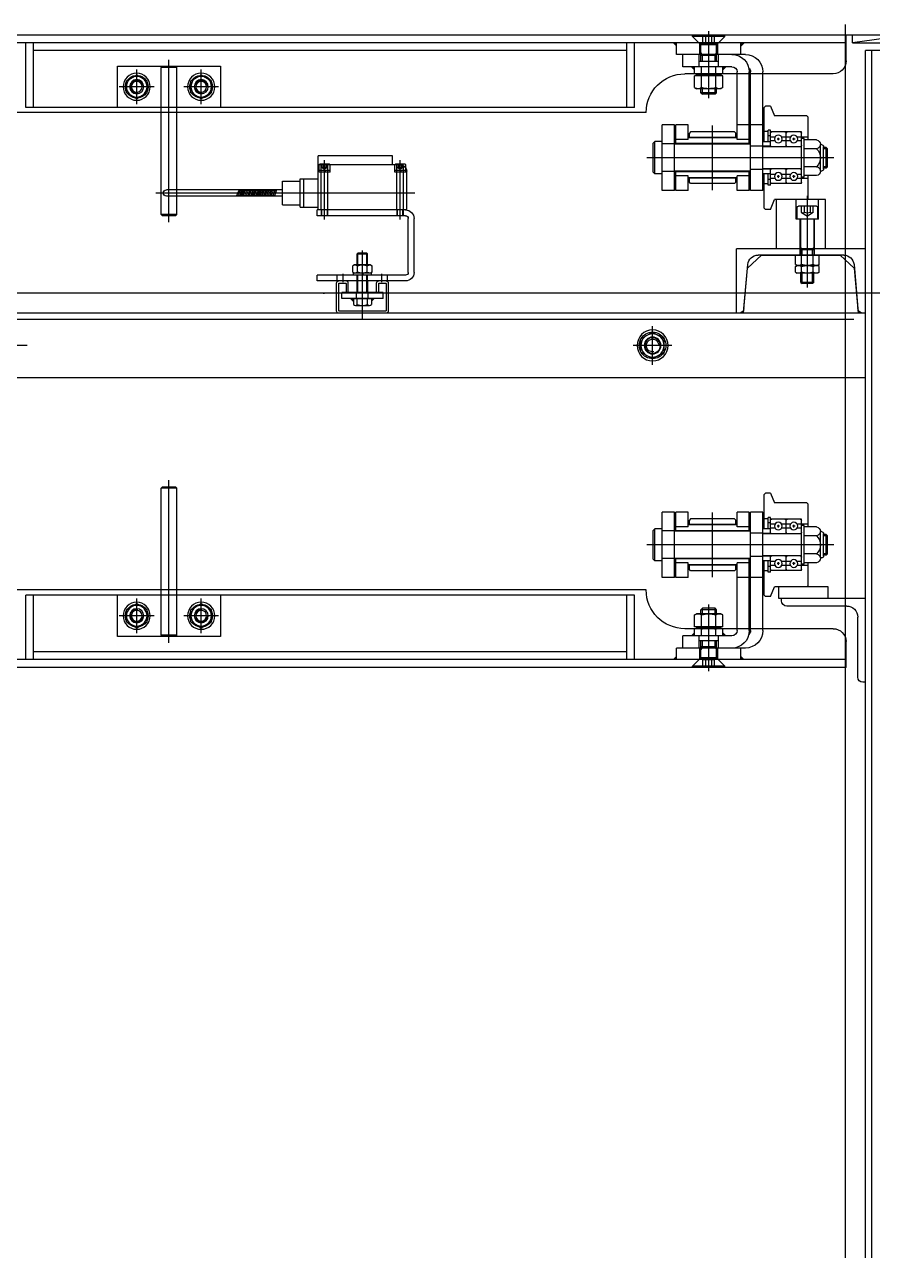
# Model space of a CAD drawing. Header units: millimetres. Extents: x 5349504 to 6791112, y -2212455 to -2153443.
# Drawn here: x 6314937 to 6315594, y -2198866 to -2197915 of the extents above; entities that cross this region are included whole.
import ezdxf

# ---------------------------------------------------------------- set-up
doc = ezdxf.new("R2010")
doc.units = ezdxf.units.MM
doc.header["$LTSCALE"] = 400
doc.linetypes.add('CEN', pattern=[62, 60, -1, 0, -1])
doc.layers.get('0').update_dxf_attribs({"lineweight": 9})
doc.layers.get('DEFPOINTS').update_dxf_attribs({"color": 140})
for name, color, linetype in [('CEN', 1, 'CEN'), ('EQUIP', 8, 'Continuous'), ('GRND', 8, 'Continuous')]:
    doc.layers.add(name, color=color, linetype=linetype)

# ---------------------------------------------------------------- blocks, each defined once
blk = doc.blocks.new('M8-R')
at = {"linetype": 'Continuous'}
for p, q in [((-5.5, 5.48), (-5.5, -5.48)), ((0, 6.93), (-4.81, 6.93)), ((-4.81, 4), (0, 4)), ((0, 6.93), (0, -6.93)), ((-4.81, -4), (0, -4)), ((0, -6.93), (-4.81, -6.93))]:
    blk.add_line(p, q, dxfattribs=at)
for centre, radius, start, end in [((-3.6, 5.46), 1.9, 129.76737, 230.23263), ((6.5, 0), 12, 160.52878, 199.47122), ((-3.6, -5.46), 1.9, 129.76737, 230.23263)]:
    blk.add_arc(centre, radius, start, end, dxfattribs=at)
blk = doc.blocks.new('BL-EQ-SECT_1_20230313')
at = {"layer": 'DEFPOINTS'}
blk.add_line((276.25, 3252.6), (107776.25, 3252.6), dxfattribs=at)
at = {"layer": 'EQUIP'}
for p, q in [((54246.96, 3260.84), (54246.96, 1058.55)), ((54203.25, 3252.6), (54241.25, 3252.6)), ((54241.25, 3246.6), (54241.25, 3252.6)), ((54246.25, 3252.6), (55871.25, 3252.6)), ((54246.25, 3232.6), (54246.25, 3252.6)), ((54340.25, 3251.6), (54340.25, 3252.6)), ((54340.25, 3251.6), (54346.75, 3245.1)), ((54340.25, 3251.6), (54365.25, 3251.6)), ((54340.75, 3251.8), (54364.75, 3251.8)), ((54340.75, 3251.1), (54340.75, 3251.8)), ((54348.13, 3246.8), (54348.13, 3251.8)), ((54350.44, 3246.8), (54350.44, 3251.8)), ((54352.75, 3203.8), (54352.75, 3255.6)), ((54355.06, 3246.8), (54355.06, 3251.8)), ((54357.37, 3246.8), (54357.37, 3251.8)), ((54358.75, 3245.1), (54365.25, 3251.6)), ((54364.75, 3251.1), (54364.75, 3251.8)), ((54365.25, 3251.6), (54365.25, 3252.6)), ((54187.75, 3240.6), (54231.25, 3240.6)), ((54226.25, 1291.6), (54226.25, 3240.6)), ((54231.25, 1166.6), (54231.25, 3240.6)), ((54246.25, 3246.6), (55876.25, 3246.6)), ((54327.75, 3237.6), (54327.75, 3246.6)), ((54345.75, 3237.6), (54345.75, 3246.1)), ((54345.75, 3246.1), (54359.75, 3246.1)), ((54346.75, 3245.1), (54358.75, 3245.1)), ((54346.75, 3232.1), (54346.75, 3245.1)), ((54358.75, 3232.1), (54358.75, 3245.1)), ((54359.75, 3237.6), (54359.75, 3246.1)), ((54377.75, 3237.6), (54377.75, 3246.6)), ((54410.25, 3196.6), (54410.25, 3246.6)), ((54416.25, 3196.6), (54416.25, 3246.6)), ((54416.25, 3240.6), (54876.25, 3240.6)), ((54876.25, 3196.6), (54876.25, 3246.6)), ((54882.25, 3196.6), (54882.25, 3246.6)), ((54324.25, 3237.6), (54377.75, 3237.6)), ((54345.25, 3228.1), (54345.25, 3237.6)), ((54345.25, 3232.1), (54360.25, 3232.1)), ((54347.83, 3236.8), (54346.75, 3239.1)), ((54346.75, 3236.8), (54358.75, 3236.8)), ((54347.83, 3232.1), (54347.83, 3236.8)), ((54357.68, 3236.8), (54358.75, 3239.1)), ((54357.68, 3232.1), (54357.68, 3236.8)), ((54360.25, 3228.1), (54360.25, 3237.6)), ((54372.75, 3228.1), (54372.75, 3237.6)), ((54771.25, 3107.6), (54771.25, 3233.6)), ((54256.25, 3222.6), (54371.25, 3222.6)), ((54310.75, 3132.2), (54310.75, 3224.1)), ((54320.25, 3132.2), (54320.25, 3224.1)), ((54321.25, 3168.1), (54321.25, 3224.1)), ((54330.75, 3171.6), (54330.75, 3224.1)), ((54334.75, 3228.1), (54372.75, 3228.1)), ((54341.78, 3222.94), (54341.78, 3228.1)), ((54341.78, 3222.94), (54342.39, 3222.6)), ((54341.78, 3221.1), (54363.73, 3221.1)), ((54341.78, 3211.95), (54341.78, 3221.1)), ((54342.39, 3222.6), (54343.25, 3222.1)), ((54343.25, 3222.1), (54362.25, 3222.1)), ((54347.27, 3222.94), (54347.27, 3228.1)), ((54347.27, 3211.95), (54347.27, 3221.1)), ((54358.24, 3222.94), (54358.24, 3228.1)), ((54358.24, 3211.95), (54358.24, 3221.1)), ((54362.25, 3222.1), (54363.72, 3222.94)), ((54363.72, 3222.94), (54363.72, 3228.1)), ((54363.73, 3211.95), (54363.73, 3221.1)), ((54746.25, 3221.83), (54738.25, 3217.21)), ((54746.25, 3199.1), (54746.25, 3226.1)), ((54754.25, 3217.21), (54746.25, 3221.83)), ((54766.25, 3228.6), (54765.25, 3227.6)), ((54765.25, 3113.6), (54765.25, 3227.6)), ((54765.25, 3227.6), (54777.25, 3227.6)), ((54776.25, 3228.6), (54777.25, 3227.6)), ((54777.25, 3113.6), (54777.25, 3227.6)), ((54796.25, 3221.83), (54788.25, 3217.21)), ((54796.25, 3199.1), (54796.25, 3226.1)), ((54804.25, 3217.21), (54796.25, 3221.83)), ((54341.78, 3211.95), (54343.25, 3211.1)), ((54363.73, 3211.95), (54362.25, 3211.1)), ((54732.75, 3212.6), (54759.75, 3212.6)), ((54738.25, 3207.98), (54738.25, 3217.21)), ((54754.25, 3207.98), (54754.25, 3217.21)), ((54754.25, 3212.97), (54755.05, 3212.97)), ((54754.25, 3212.22), (54755.05, 3212.22)), ((54782.75, 3212.6), (54809.75, 3212.6)), ((54788.25, 3207.98), (54788.25, 3217.21)), ((54804.25, 3207.98), (54804.25, 3217.21)), ((54804.25, 3212.97), (54805.05, 3212.97)), ((54804.25, 3212.22), (54805.05, 3212.22)), ((54343.25, 3211.1), (54362.25, 3211.1)), ((54346.75, 3207.87), (54346.75, 3211.1)), ((54346.75, 3207.87), (54347.83, 3206.8)), ((54346.75, 3207.87), (54358.75, 3207.87)), ((54347.83, 3206.8), (54347.83, 3211.1)), ((54347.83, 3206.8), (54357.68, 3206.8)), ((54357.68, 3206.8), (54357.68, 3211.1)), ((54358.75, 3207.87), (54357.68, 3206.8)), ((54358.75, 3207.87), (54358.75, 3211.1)), ((54738.25, 3207.98), (54746.25, 3203.36)), ((54746.25, 3203.36), (54754.25, 3207.98)), ((54788.25, 3207.98), (54796.25, 3203.36)), ((54796.25, 3203.36), (54804.25, 3207.98)), ((54304.76, 3197.6), (54301.66, 3190.1)), ((54304.76, 3197.6), (54308.75, 3197.6)), ((54309.75, 3196.6), (54308.75, 3197.6)), ((54309.76, 3170), (54309.75, 3196.6)), ((54401.25, 3192.6), (54891.25, 3192.6)), ((54410.25, 3196.6), (54882.25, 3196.6)), ((54276.65, 3190.1), (54275.65, 3189.1)), ((54275.65, 3171.44), (54275.65, 3189.1)), ((54276.65, 3190.1), (54301.66, 3190.1)), ((54275.75, 3173.6), (54284.16, 3173.6)), ((54280.75, 3137.6), (54280.75, 3177.6)), ((54280.75, 3177.6), (54304.75, 3177.6)), ((54289.35, 3173.6), (54296.16, 3173.6)), ((54292.75, 3167.1), (54292.75, 3176.6)), ((54301.35, 3173.6), (54304.75, 3173.6)), ((54304.75, 3178.85), (54306.7, 3178.85)), ((54304.75, 3166.1), (54304.75, 3178.85)), ((54304.75, 3174.52), (54306.7, 3174.52)), ((54306.7, 3170), (54306.7, 3178.85)), ((54306.7, 3177.85), (54309.76, 3177.85)), ((54310.75, 3183), (54320.25, 3183)), ((54321.25, 3183), (54330.75, 3183)), ((54332.75, 3177.64), (54331.75, 3176.64)), ((54331.75, 3173.06), (54331.75, 3176.65)), ((54332.75, 3177.65), (54366.75, 3177.65)), ((54349.75, 3132.55), (54349.75, 3182.65)), ((54366.75, 3177.64), (54367.75, 3176.64)), ((54367.75, 3173.06), (54367.75, 3176.65)), ((54368.75, 3183), (54378.25, 3183)), ((54368.75, 3171.6), (54368.75, 3183)), ((54378.25, 3168.1), (54378.25, 3183)), ((54379.25, 3132.2), (54379.25, 3183)), ((54379.25, 3183), (54388.75, 3183)), ((54388.75, 3132.2), (54388.75, 3183)), ((54261.75, 3165.6), (54260.75, 3164.6)), ((54260.75, 3164.6), (54263.75, 3164.6)), ((54260.75, 3150.6), (54260.75, 3164.6)), ((54261.75, 3165.6), (54263.75, 3165.6)), ((54261.75, 3149.6), (54261.75, 3165.6)), ((54263.75, 3148.8), (54263.75, 3166.29)), ((54265.25, 3167.79), (54266.15, 3167.79)), ((54266.15, 3147.3), (54266.15, 3167.79)), ((54269.15, 3171.45), (54278.75, 3171.45)), ((54269.15, 3164.6), (54278.75, 3164.6)), ((54278.75, 3142.6), (54278.75, 3172.6)), ((54278.75, 3172.6), (54280.75, 3172.6)), ((54280.75, 3170.6), (54284.16, 3170.6)), ((54280.75, 3166.1), (54310.75, 3166.1)), ((54285.75, 3172.1), (54287.75, 3172.1)), ((54286.75, 3171.1), (54286.75, 3173.1)), ((54289.35, 3170.6), (54296.16, 3170.6)), ((54297.75, 3172.1), (54299.75, 3172.1)), ((54298.75, 3171.1), (54298.75, 3173.1)), ((54301.35, 3170.6), (54304.75, 3170.6)), ((54304.75, 3170), (54310.75, 3170)), ((54304.75, 3166.45), (54310.75, 3166.45)), ((54310.75, 3166.6), (54320.25, 3166.6)), ((54320.25, 3168.1), (54379.25, 3168.1)), ((54321.25, 3171.6), (54330.75, 3171.6)), ((54321.25, 3168.5), (54378.25, 3168.5)), ((54330.75, 3173.06), (54368.75, 3173.06)), ((54331.75, 3173.39), (54367.75, 3173.39)), ((54368.75, 3171.6), (54378.25, 3171.6)), ((54379.25, 3168.32), (54388.75, 3168.32)), ((54388.75, 3170.1), (54394.43, 3170.1)), ((54394.43, 3170.1), (54395.75, 3168.77)), ((54394.43, 3145.1), (54394.43, 3170.1)), ((54395.75, 3146.43), (54395.75, 3168.77)), ((54255.75, 3157.6), (54400.75, 3157.6)), ((54591.9, 3109.6), (54591.9, 3155.6)), ((54598.01, 3159.1), (54655.6, 3159.1)), ((54598.01, 3152.1), (54598.01, 3159.1)), ((54650.6, 3109.6), (54650.6, 3155.6)), ((54655.6, 3117.1), (54655.6, 3159.1)), ((54260.75, 3150.6), (54263.75, 3150.6)), ((54260.75, 3150.6), (54261.75, 3149.6)), ((54261.75, 3149.6), (54263.75, 3149.6)), ((54265.25, 3147.3), (54266.15, 3147.3)), ((54269.15, 3150.6), (54278.75, 3150.6)), ((54280.75, 3149.1), (54310.75, 3149.1)), ((54292.75, 3138.6), (54292.75, 3148.1)), ((54304.75, 3136.35), (54304.75, 3149.1)), ((54304.75, 3148.75), (54310.75, 3148.75)), ((54304.75, 3145.2), (54310.75, 3145.2)), ((54306.7, 3136.35), (54306.7, 3145.2)), ((54309.75, 3118.6), (54309.75, 3145.2)), ((54310.75, 3148.6), (54320.25, 3148.6)), ((54320.25, 3147.1), (54379.25, 3147.1)), ((54321.25, 3132.2), (54321.25, 3147.1)), ((54321.25, 3146.7), (54378.25, 3146.7)), ((54378.25, 3132.2), (54378.25, 3147.1)), ((54379.25, 3146.87), (54388.75, 3146.87)), ((54388.75, 3145.1), (54394.43, 3145.1)), ((54395.75, 3146.43), (54394.42, 3145.1)), ((54586.9, 3117.1), (54586.9, 3147.1)), ((54587.65, 3146.3), (54587.65, 3152.1)), ((54587.65, 3147.6), (54596.15, 3147.6)), ((54587.65, 3146.3), (54596.15, 3146.3)), ((54588.15, 3152.6), (54595.65, 3152.6)), ((54589.3, 3117.1), (54589.3, 3151.37)), ((54589.59, 3150.1), (54589.59, 3152.6)), ((54589.59, 3150.1), (54591.9, 3148.76)), ((54590.75, 3150.1), (54590.75, 3152.6)), ((54591.64, 3146.3), (54591.17, 3147.6)), ((54592.16, 3146.3), (54591.69, 3147.6)), ((54591.9, 3152.1), (54655.6, 3152.1)), ((54594.21, 3150.1), (54591.9, 3148.76)), ((54593.06, 3150.1), (54593.06, 3152.6)), ((54594.21, 3150.1), (54594.21, 3152.6)), ((54594.5, 3117.1), (54594.5, 3152.1)), ((54596.15, 3146.3), (54596.15, 3152.1)), ((54646.35, 3146.3), (54646.35, 3152.1)), ((54646.35, 3147.6), (54654.85, 3147.6)), ((54646.35, 3146.3), (54654.85, 3146.3)), ((54646.85, 3152.6), (54654.35, 3152.6)), ((54648, 3117.1), (54648, 3152.1)), ((54648.29, 3150.1), (54648.29, 3152.6)), ((54648.29, 3150.1), (54650.6, 3148.76)), ((54649.45, 3150.1), (54649.45, 3152.6)), ((54650.34, 3146.3), (54649.87, 3147.6)), ((54650.86, 3146.3), (54650.39, 3147.6)), ((54652.91, 3150.1), (54650.6, 3148.76)), ((54651.76, 3150.1), (54651.76, 3152.6)), ((54652.91, 3150.1), (54652.91, 3152.6)), ((54653.2, 3117.1), (54653.2, 3152.1)), ((54654.85, 3146.3), (54654.85, 3152.1)), ((54269.15, 3143.75), (54278.75, 3143.75)), ((54275.65, 3126.1), (54275.65, 3143.75)), ((54275.75, 3141.6), (54284.16, 3141.6)), ((54278.75, 3142.6), (54280.75, 3142.6)), ((54280.75, 3144.6), (54284.16, 3144.6)), ((54280.75, 3137.6), (54304.75, 3137.6)), ((54285.75, 3143.1), (54287.75, 3143.1)), ((54286.75, 3142.1), (54286.75, 3144.1)), ((54289.35, 3144.6), (54296.16, 3144.6)), ((54289.35, 3141.6), (54296.16, 3141.6)), ((54297.75, 3143.1), (54299.75, 3143.1)), ((54298.75, 3142.1), (54298.75, 3144.1)), ((54301.35, 3144.6), (54304.75, 3144.6)), ((54301.35, 3141.6), (54304.75, 3141.6)), ((54304.75, 3140.67), (54306.7, 3140.67)), ((54304.75, 3136.35), (54306.7, 3136.35)), ((54306.7, 3137.35), (54309.76, 3137.35)), ((54321.25, 3143.6), (54330.75, 3143.6)), ((54330.75, 3132.2), (54330.75, 3143.6)), ((54330.75, 3142.13), (54368.75, 3142.13)), ((54331.75, 3138.55), (54331.75, 3142.13)), ((54331.75, 3141.81), (54367.75, 3141.81)), ((54331.76, 3138.55), (54332.76, 3137.55)), ((54332.75, 3137.55), (54366.75, 3137.55)), ((54366.76, 3137.55), (54367.75, 3138.54)), ((54367.75, 3138.55), (54367.75, 3142.13)), ((54368.75, 3143.6), (54378.25, 3143.6)), ((54368.75, 3132.2), (54368.75, 3143.6)), ((54669.54, 3141.15), (54655.6, 3141.15)), ((54666.69, 3119.24), (54666.69, 3141.15)), ((54669.54, 3119.24), (54669.54, 3141.15)), ((54683.3, 3139.36), (54669.54, 3139.36)), ((54683.3, 3121.03), (54683.3, 3139.36)), ((54276.65, 3125.1), (54275.65, 3126.1)), ((54276.25, 3057.1), (54276.25, 3128.1)), ((54310.75, 3132.2), (54320.25, 3132.2)), ((54321.25, 3132.2), (54330.75, 3132.2)), ((54368.75, 3132.2), (54378.25, 3132.2)), ((54379.25, 3132.2), (54388.75, 3132.2)), ((54580.71, 3130.2), (54781.49, 3130.2)), ((54683.3, 3132.6), (54773.2, 3132.6)), ((54683.3, 3127.8), (54773.2, 3127.8)), ((54688.12, 3131.82), (54689.5, 3128.16)), ((54689.19, 3132.23), (54690.72, 3128.16)), ((54690.41, 3132.23), (54691.94, 3128.16)), ((54691.63, 3132.23), (54693.15, 3128.16)), ((54692.84, 3132.23), (54694.37, 3128.16)), ((54694.06, 3132.23), (54695.44, 3128.57)), ((54694.21, 3131.82), (54695.59, 3128.16)), ((54695.28, 3132.23), (54696.81, 3128.16)), ((54696.5, 3132.23), (54698.03, 3128.16)), ((54697.71, 3132.23), (54699.09, 3128.57)), ((54697.87, 3131.82), (54699.24, 3128.16)), ((54698.93, 3132.23), (54700.31, 3128.57)), ((54699.08, 3131.82), (54700.46, 3128.16)), ((54700.15, 3132.23), (54701.53, 3128.57)), ((54700.3, 3131.82), (54701.68, 3128.16)), ((54701.37, 3132.23), (54702.75, 3128.57)), ((54701.52, 3131.82), (54702.9, 3128.16)), ((54702.59, 3132.23), (54704.11, 3128.16)), ((54703.8, 3132.23), (54705.33, 3128.16)), ((54705.02, 3132.23), (54706.4, 3128.57)), ((54705.17, 3131.82), (54706.55, 3128.16)), ((54706.24, 3132.23), (54707.77, 3128.16)), ((54707.46, 3132.23), (54708.98, 3128.16)), ((54708.67, 3132.23), (54710.2, 3128.16)), ((54709.89, 3132.23), (54711.42, 3128.16)), ((54711.11, 3132.23), (54712.64, 3128.16)), ((54712.33, 3132.23), (54713.86, 3128.16)), ((54713.54, 3132.23), (54714.92, 3128.57)), ((54713.7, 3131.82), (54715.07, 3128.16)), ((54714.76, 3132.23), (54716.14, 3128.57)), ((54714.91, 3131.82), (54716.29, 3128.16)), ((54715.98, 3132.23), (54717.51, 3128.16)), ((54717.2, 3132.23), (54718.58, 3128.57)), ((54262.25, 3087.1), (54262.25, 3125.1)), ((54262.25, 3125.1), (54301.66, 3125.1)), ((54267.5, 3110.1), (54267.5, 3125.1)), ((54268.25, 3110.1), (54268.25, 3119.1)), ((54269.25, 3120.1), (54283.25, 3120.1)), ((54271.63, 3115.1), (54271.63, 3120.1)), ((54273.94, 3115.1), (54273.94, 3120.1)), ((54278.56, 3115.1), (54278.56, 3120.1)), ((54280.87, 3115.1), (54280.87, 3120.1)), ((54284.25, 3110.1), (54284.25, 3119.1)), ((54285, 3110.1), (54285, 3125.1)), ((54300.25, 3087.1), (54300.25, 3125.1)), ((54304.76, 3117.6), (54301.66, 3125.1)), ((54304.76, 3117.6), (54308.75, 3117.6)), ((54309.75, 3118.6), (54308.75, 3117.6)), ((54586.9, 3117.1), (54656.25, 3117.1)), ((54589.4, 3112.6), (54589.4, 3117.1)), ((54589.8, 3112.6), (54589.8, 3117.1)), ((54594, 3112.6), (54594, 3117.1)), ((54594.4, 3112.6), (54594.4, 3117.1)), ((54648.1, 3112.6), (54648.1, 3117.1)), ((54648.5, 3117.1), (54648.5, 3112.6)), ((54652.7, 3112.6), (54652.7, 3117.1)), ((54653.1, 3112.6), (54653.1, 3117.1)), ((54669.54, 3119.24), (54655.6, 3119.24)), ((54656.25, 3112.6), (54656.25, 3117.1)), ((54683.3, 3121.03), (54669.54, 3121.03)), ((54267.5, 3110.1), (54285, 3110.1)), ((54270.75, 3082.1), (54270.75, 3110.1)), ((54271.25, 3110.1), (54271.25, 3082.1)), ((54271.63, 3115.1), (54276.25, 3112.43)), ((54280.87, 3115.1), (54276.25, 3112.43)), ((54281.25, 3082.1), (54281.25, 3110.1)), ((54281.75, 3082.1), (54281.75, 3110.1)), ((54581.25, 3068.6), (54581.25, 3110.6)), ((54585.75, 3068.6), (54585.75, 3110.6)), ((54587.75, 3112.6), (54656.25, 3112.6)), ((54766.25, 3112.6), (54765.25, 3113.6)), ((54765.25, 3113.6), (54777.25, 3113.6)), ((54766.25, 3112.6), (54776.25, 3112.6)), ((54776.25, 3112.6), (54777.25, 3113.6)), ((54272.17, 3086.1), (54271.25, 3088.1)), ((54280.33, 3086.1), (54281.25, 3088.1)), ((54231.25, 3087.1), (54331.25, 3087.1)), ((54248.05, 3082.1), (54314.45, 3082.1)), ((54267.01, 3074.81), (54267.01, 3082.1)), ((54271.25, 3086.1), (54281.25, 3086.1)), ((54271.63, 3074.81), (54271.63, 3082.1)), ((54272.17, 3082.1), (54272.17, 3086.1)), ((54280.33, 3082.1), (54280.33, 3086.1)), ((54280.87, 3074.81), (54280.87, 3082.1)), ((54285.49, 3074.81), (54285.49, 3082.1)), ((54331.25, 3037.1), (54331.25, 3087.1)), ((54617.25, 3083.1), (54617.75, 3083.6)), ((54625.25, 3083.1), (54617.25, 3083.1)), ((54617.25, 3074.6), (54617.25, 3083.1)), ((54617.75, 3083.6), (54624.75, 3083.6)), ((54617.75, 3074.6), (54617.75, 3083.6)), ((54621.25, 3032.34), (54621.25, 3085.65)), ((54624.75, 3083.6), (54625.25, 3083.1)), ((54624.75, 3074.6), (54624.75, 3083.6)), ((54625.25, 3074.6), (54625.25, 3083.1)), ((54240.08, 3074.79), (54237.1, 3040.75)), ((54267.01, 3074.81), (54268.25, 3074.1)), ((54267.01, 3073.38), (54268.25, 3074.1)), ((54267.01, 3068.81), (54267.01, 3073.38)), ((54268.25, 3074.1), (54284.25, 3074.1)), ((54271.63, 3068.81), (54271.63, 3073.38)), ((54280.87, 3068.81), (54280.87, 3073.38)), ((54285.49, 3074.81), (54284.25, 3074.1)), ((54285.49, 3073.38), (54284.25, 3074.1)), ((54285.49, 3068.81), (54285.49, 3073.38)), ((54325.4, 3040.75), (54322.42, 3074.79)), ((54615, 3074.6), (54613.75, 3073.85)), ((54613.75, 3068.85), (54613.75, 3073.85)), ((54615, 3074.6), (54627.5, 3074.6)), ((54617.5, 3068.85), (54617.5, 3073.85)), ((54625, 3068.85), (54625, 3073.85)), ((54627.5, 3074.6), (54628.75, 3073.85)), ((54628.75, 3068.85), (54628.75, 3073.85)), ((54267.01, 3068.81), (54268.25, 3068.1)), ((54268.25, 3068.1), (54284.25, 3068.1)), ((54271.25, 3061.02), (54271.25, 3068.1)), ((54271.25, 3061.02), (54272.17, 3060.1)), ((54271.25, 3061.02), (54281.25, 3061.02)), ((54272.17, 3060.1), (54272.17, 3068.1)), ((54272.17, 3060.1), (54280.33, 3060.1)), ((54280.33, 3060.1), (54280.33, 3068.1)), ((54281.25, 3061.02), (54280.33, 3060.1)), ((54281.25, 3061.02), (54281.25, 3068.1)), ((54285.49, 3068.81), (54284.25, 3068.1)), ((54587.75, 3066.6), (54656.25, 3066.6)), ((54587.75, 3062.1), (54656.25, 3062.1)), ((54601.75, 3062.1), (54601.75, 3066.6)), ((54606.25, 3061.1), (54606.25, 3067.6)), ((54613.75, 3068.85), (54615, 3068.1)), ((54614.25, 3068.1), (54628.25, 3068.1)), ((54614.25, 3066.6), (54614.25, 3068.1)), ((54617.25, 3062.1), (54617.25, 3066.6)), ((54617.25, 3062.1), (54617.25, 3053.1)), ((54617.75, 3053.1), (54617.75, 3066.6)), ((54621.28, 3068.1), (54620.57, 3066.6)), ((54621.64, 3068.1), (54620.92, 3066.6)), ((54624.75, 3053.1), (54624.75, 3066.6)), ((54625.25, 3053.1), (54625.25, 3066.6)), ((54628.75, 3068.85), (54627.5, 3068.1)), ((54628.25, 3066.6), (54628.25, 3068.1)), ((54636.25, 3061.1), (54636.25, 3067.6)), ((54640.75, 3062.1), (54640.75, 3066.6)), ((54656.25, 3062.1), (54656.25, 3066.6)), ((54605.25, 3048.6), (54605.25, 3053.1)), ((54605.25, 3053.1), (54637.25, 3053.1)), ((54616.75, 3048.6), (54616.75, 3053.1)), ((54625.75, 3048.6), (54625.75, 3053.1)), ((54637.25, 3048.6), (54637.25, 3053.1)), ((54605.25, 3048.6), (54637.25, 3048.6)), ((54231.25, 3037.1), (55061.25, 3037.1)), ((54240.25, 3032.1), (55061.25, 3032.1)), ((54396.25, 3022.49), (54387.25, 3017.29)), ((54396.25, 2997.1), (54396.25, 3027.1)), ((54405.25, 3017.29), (54396.25, 3022.49)), ((54381.25, 3012.1), (54411.25, 3012.1)), ((54387.25, 3006.9), (54387.25, 3017.29)), ((54405.25, 3006.9), (54405.25, 3017.29)), ((54405.25, 3012.55), (54406.54, 3012.55)), ((54881.25, 3012.1), (54911.25, 3012.1)), ((54387.25, 3006.9), (54396.25, 3001.7)), ((54396.25, 3001.7), (54405.25, 3006.9)), ((54405.25, 3011.65), (54406.54, 3011.65)), ((54231.25, 2987.1), (55061.25, 2987.1)), ((54771.25, 2781.6), (54771.25, 2907.6)), ((54766.25, 2902.6), (54765.25, 2901.6)), ((54765.25, 2901.6), (54777.25, 2901.6)), ((54765.25, 2787.6), (54765.25, 2901.6)), ((54776.25, 2902.6), (54766.25, 2902.6)), ((54776.25, 2902.6), (54777.25, 2901.6)), ((54777.25, 2787.6), (54777.25, 2901.6)), ((54276.65, 2890.1), (54275.65, 2889.1)), ((54275.65, 2871.44), (54275.65, 2889.1)), ((54276.65, 2890.1), (54301.66, 2890.1)), ((54304.76, 2897.6), (54301.66, 2890.1)), ((54304.76, 2897.6), (54308.75, 2897.6)), ((54309.75, 2896.6), (54308.75, 2897.6)), ((54309.76, 2870), (54309.75, 2896.6)), ((54310.75, 2883), (54320.25, 2883)), ((54310.75, 2791.1), (54310.75, 2883)), ((54320.25, 2791.1), (54320.25, 2883)), ((54321.25, 2883), (54330.75, 2883)), ((54321.25, 2868.1), (54321.25, 2883)), ((54330.75, 2871.6), (54330.75, 2883)), ((54349.75, 2832.55), (54349.75, 2882.65)), ((54368.75, 2883), (54378.25, 2883)), ((54368.75, 2871.6), (54368.75, 2883)), ((54378.25, 2868.1), (54378.25, 2883)), ((54379.25, 2832.2), (54379.25, 2883)), ((54379.25, 2883), (54388.75, 2883)), ((54388.75, 2832.2), (54388.75, 2883)), ((54269.15, 2871.44), (54278.75, 2871.44)), ((54275.75, 2873.6), (54284.16, 2873.6)), ((54278.75, 2842.6), (54278.75, 2872.6)), ((54278.75, 2872.6), (54280.75, 2872.6)), ((54280.75, 2837.6), (54280.75, 2877.6)), ((54280.75, 2877.6), (54304.75, 2877.6)), ((54280.75, 2870.6), (54284.16, 2870.6)), ((54285.75, 2872.1), (54287.75, 2872.1)), ((54286.75, 2871.1), (54286.75, 2873.1)), ((54289.35, 2873.6), (54296.16, 2873.6)), ((54289.35, 2870.6), (54296.16, 2870.6)), ((54292.75, 2867.1), (54292.75, 2876.6)), ((54297.75, 2872.1), (54299.75, 2872.1)), ((54298.75, 2871.1), (54298.75, 2873.1)), ((54301.35, 2873.6), (54304.75, 2873.6)), ((54301.35, 2870.6), (54304.75, 2870.6)), ((54304.75, 2878.85), (54306.7, 2878.85)), ((54304.75, 2866.1), (54304.75, 2878.85)), ((54304.75, 2874.52), (54306.7, 2874.52)), ((54304.75, 2870), (54310.75, 2870)), ((54306.7, 2870), (54306.7, 2878.85)), ((54306.7, 2877.85), (54309.76, 2877.85)), ((54321.25, 2871.6), (54330.75, 2871.6)), ((54330.75, 2873.06), (54368.75, 2873.06)), ((54331.75, 2873.06), (54331.75, 2876.65)), ((54331.75, 2873.39), (54367.75, 2873.39)), ((54331.76, 2876.64), (54332.76, 2877.64)), ((54332.75, 2877.65), (54366.75, 2877.65)), ((54366.76, 2877.64), (54367.75, 2876.65)), ((54367.75, 2873.06), (54367.75, 2876.65)), ((54368.75, 2871.6), (54378.25, 2871.6)), ((54388.75, 2870.1), (54394.43, 2870.1)), ((54395.75, 2868.77), (54394.42, 2870.09)), ((54394.43, 2845.1), (54394.43, 2870.1)), ((54260.75, 2864.59), (54261.75, 2865.59)), ((54260.75, 2864.59), (54263.75, 2864.59)), ((54260.75, 2850.6), (54260.75, 2864.59)), ((54261.75, 2865.59), (54263.75, 2865.59)), ((54261.75, 2849.59), (54261.75, 2865.59)), ((54263.75, 2848.9), (54263.75, 2866.39)), ((54265.25, 2867.89), (54266.15, 2867.89)), ((54266.15, 2847.4), (54266.15, 2867.89)), ((54269.15, 2864.59), (54278.75, 2864.59)), ((54280.75, 2866.1), (54310.75, 2866.1)), ((54304.75, 2866.45), (54310.75, 2866.45)), ((54310.75, 2866.6), (54320.25, 2866.6)), ((54320.25, 2868.1), (54379.25, 2868.1)), ((54321.25, 2868.5), (54378.25, 2868.5)), ((54379.25, 2868.32), (54388.75, 2868.32)), ((54395.75, 2846.42), (54395.75, 2868.76)), ((54255.75, 2857.6), (54400.75, 2857.6)), ((54260.75, 2850.59), (54263.75, 2850.59)), ((54261.75, 2849.59), (54260.75, 2850.59)), ((54269.15, 2850.59), (54278.75, 2850.59)), ((54261.75, 2849.59), (54263.75, 2849.59)), ((54265.25, 2847.4), (54266.15, 2847.4)), ((54269.15, 2843.75), (54278.75, 2843.75)), ((54275.65, 2826.1), (54275.65, 2843.75)), ((54275.75, 2841.6), (54284.16, 2841.6)), ((54278.75, 2842.6), (54280.75, 2842.6)), ((54280.75, 2849.1), (54310.75, 2849.1)), ((54280.75, 2844.6), (54284.16, 2844.6)), ((54285.75, 2843.1), (54287.75, 2843.1)), ((54286.75, 2842.1), (54286.75, 2844.1)), ((54289.35, 2844.6), (54296.16, 2844.6)), ((54289.35, 2841.6), (54296.16, 2841.6)), ((54292.75, 2838.6), (54292.75, 2848.1)), ((54297.75, 2843.1), (54299.75, 2843.1)), ((54298.75, 2842.1), (54298.75, 2844.1)), ((54301.35, 2844.6), (54304.75, 2844.6)), ((54301.35, 2841.6), (54304.75, 2841.6)), ((54304.75, 2836.35), (54304.75, 2849.1)), ((54304.75, 2848.75), (54310.75, 2848.75)), ((54304.75, 2845.2), (54310.75, 2845.2)), ((54306.7, 2836.35), (54306.7, 2845.2)), ((54309.75, 2818.6), (54309.75, 2845.2)), ((54310.75, 2848.6), (54320.25, 2848.6)), ((54320.25, 2847.1), (54379.25, 2847.1)), ((54321.25, 2791.1), (54321.25, 2847.1)), ((54321.25, 2846.7), (54378.25, 2846.7)), ((54321.25, 2843.6), (54330.75, 2843.6)), ((54330.75, 2791.1), (54330.75, 2843.6)), ((54330.75, 2842.13), (54368.75, 2842.13)), ((54331.75, 2838.55), (54331.75, 2842.13)), ((54331.75, 2841.81), (54367.75, 2841.81)), ((54367.75, 2838.55), (54367.75, 2842.13)), ((54368.75, 2832.2), (54368.75, 2843.6)), ((54368.75, 2843.6), (54378.25, 2843.6)), ((54378.25, 2832.2), (54378.25, 2847.1)), ((54379.25, 2846.87), (54388.75, 2846.87)), ((54388.75, 2845.09), (54394.43, 2845.09)), ((54394.43, 2845.1), (54395.75, 2846.42)), ((54280.75, 2837.6), (54304.75, 2837.6)), ((54304.75, 2840.67), (54306.7, 2840.67)), ((54304.75, 2836.35), (54306.7, 2836.35)), ((54306.7, 2837.35), (54309.76, 2837.35)), ((54310.75, 2832.2), (54320.25, 2832.2)), ((54321.25, 2832.2), (54330.75, 2832.2)), ((54332.75, 2837.55), (54331.75, 2838.55)), ((54332.75, 2837.55), (54366.75, 2837.55)), ((54366.75, 2837.55), (54367.75, 2838.55)), ((54368.75, 2832.2), (54378.25, 2832.2)), ((54379.25, 2832.2), (54388.75, 2832.2)), ((54260.25, 2825.1), (54301.66, 2825.1)), ((54260.25, 2816.1), (54260.25, 2825.1)), ((54276.65, 2825.1), (54275.65, 2826.1)), ((54298.25, 2816.1), (54298.25, 2825.1)), ((54304.76, 2817.6), (54301.66, 2825.1)), ((54401.25, 2822.6), (54891.25, 2822.6)), ((54231.25, 2816.1), (54296.25, 2816.1)), ((54260.25, 2816.1), (54298.25, 2816.1)), ((54296.25, 2814.1), (54296.25, 2816.1)), ((54304.76, 2817.6), (54308.75, 2817.6)), ((54309.75, 2818.6), (54308.75, 2817.6)), ((54410.25, 2768.6), (54410.25, 2818.6)), ((54410.25, 2818.6), (54882.25, 2818.6)), ((54416.25, 2768.6), (54416.25, 2818.6)), ((54746.25, 2789.1), (54746.25, 2816.1)), ((54796.25, 2789.1), (54796.25, 2816.1)), ((54876.25, 2768.6), (54876.25, 2818.6)), ((54882.25, 2768.6), (54882.25, 2818.6)), ((54245.75, 2810.1), (54292.25, 2810.1)), ((54341.78, 2803.25), (54343.25, 2804.1)), ((54341.78, 2794.1), (54341.78, 2803.25)), ((54343.25, 2804.1), (54362.25, 2804.1)), ((54346.75, 2807.32), (54347.83, 2808.4)), ((54346.75, 2804.1), (54346.75, 2807.32)), ((54346.75, 2807.32), (54358.75, 2807.32)), ((54347.27, 2794.1), (54347.27, 2803.25)), ((54347.83, 2804.1), (54347.83, 2808.4)), ((54347.83, 2808.4), (54357.68, 2808.4)), ((54352.75, 2759.6), (54352.75, 2811.4)), ((54357.68, 2804.1), (54357.68, 2808.4)), ((54358.75, 2807.32), (54357.68, 2808.4)), ((54358.24, 2794.1), (54358.24, 2803.25)), ((54358.75, 2804.1), (54358.75, 2807.32)), ((54363.73, 2803.25), (54362.25, 2804.1)), ((54363.73, 2794.1), (54363.73, 2803.25)), ((54738.25, 2807.21), (54746.25, 2811.83)), ((54738.25, 2797.98), (54738.25, 2807.21)), ((54746.25, 2811.83), (54754.25, 2807.21)), ((54754.25, 2797.98), (54754.25, 2807.21)), ((54788.25, 2807.21), (54796.25, 2811.83)), ((54788.25, 2797.98), (54788.25, 2807.21)), ((54796.25, 2811.83), (54804.25, 2807.21)), ((54804.25, 2797.98), (54804.25, 2807.21)), ((54237.25, 2755.1), (54237.25, 2801.6)), ((54341.78, 2794.1), (54363.73, 2794.1)), ((54732.75, 2802.6), (54759.75, 2802.6)), ((54746.25, 2793.36), (54738.25, 2797.98)), ((54754.25, 2797.98), (54746.25, 2793.36)), ((54754.25, 2802.97), (54755.05, 2802.97)), ((54754.25, 2802.22), (54755.05, 2802.22)), ((54782.75, 2802.6), (54809.75, 2802.6)), ((54796.25, 2793.36), (54788.25, 2797.98)), ((54804.25, 2797.98), (54796.25, 2793.36)), ((54804.25, 2802.97), (54805.05, 2802.97)), ((54804.25, 2802.22), (54805.05, 2802.22)), ((54256.25, 2792.6), (54371.25, 2792.6)), ((54334.75, 2787.1), (54372.75, 2787.1)), ((54341.78, 2792.25), (54342.39, 2792.6)), ((54341.78, 2787.1), (54341.78, 2792.25)), ((54342.39, 2792.6), (54343.25, 2793.1)), ((54343.25, 2793.1), (54362.25, 2793.1)), ((54345.25, 2777.6), (54345.25, 2787.1)), ((54347.27, 2787.1), (54347.27, 2792.25)), ((54358.24, 2787.1), (54358.24, 2792.25)), ((54360.25, 2777.6), (54360.25, 2787.1)), ((54362.25, 2793.1), (54363.72, 2792.25)), ((54363.72, 2787.1), (54363.72, 2792.25)), ((54372.75, 2777.6), (54372.75, 2787.1)), ((54766.25, 2786.6), (54765.25, 2787.6)), ((54765.25, 2787.6), (54777.25, 2787.6)), ((54776.25, 2786.6), (54777.25, 2787.6)), ((54246.25, 2762.6), (54246.25, 2782.6)), ((54324.25, 2777.6), (54377.75, 2777.6)), ((54327.75, 2768.6), (54327.75, 2777.6)), ((54345.25, 2783.1), (54360.25, 2783.1)), ((54345.75, 2769.1), (54345.75, 2777.6)), ((54346.75, 2770.1), (54346.75, 2783.1)), ((54346.75, 2778.4), (54358.75, 2778.4)), ((54347.83, 2778.4), (54346.75, 2776.09)), ((54347.83, 2778.4), (54347.83, 2783.1)), ((54357.68, 2778.4), (54357.68, 2783.1)), ((54357.68, 2778.4), (54358.75, 2776.09)), ((54358.75, 2770.1), (54358.75, 2783.1)), ((54359.75, 2769.1), (54359.75, 2777.6)), ((54377.75, 2768.6), (54377.75, 2777.6)), ((54416.25, 2774.6), (54876.25, 2774.6)), ((54246.25, 2768.6), (55046.25, 2768.6)), ((54340.25, 2763.6), (54346.75, 2770.1)), ((54345.75, 2769.1), (54359.75, 2769.1)), ((54346.75, 2770.1), (54358.75, 2770.1)), ((54348.13, 2763.4), (54348.13, 2768.4)), ((54350.44, 2763.4), (54350.44, 2768.4)), ((54355.06, 2763.4), (54355.06, 2768.4)), ((54357.37, 2763.4), (54357.37, 2768.4)), ((54358.75, 2770.1), (54365.25, 2763.6)), ((54246.25, 2762.6), (55046.25, 2762.6)), ((54340.25, 2762.6), (54340.25, 2763.6)), ((54340.25, 2763.6), (54365.25, 2763.6)), ((54340.75, 2763.4), (54340.75, 2764.1)), ((54340.75, 2763.4), (54364.75, 2763.4)), ((54364.75, 2763.4), (54364.75, 2764.1)), ((54365.25, 2762.6), (54365.25, 2763.6)), ((54231.25, 2751.1), (54233.25, 2751.1))]:
    blk.add_line(p, q, dxfattribs=at)
for points in [[(54241.25, 3246.6), (54054.25, 3246.6), (54054.25, 3252.6), (54198.25, 3252.6)], [(54322.66, 3072.13), (54311.79, 3082.1), (54250.72, 3082.1), (54239.85, 3072.13), (54236.79, 3037.1), (54325.72, 3037.1)]]:
    blk.add_lwpolyline(points, close=True, dxfattribs=at)
for points in [[(54811.25, 3196.6), (54811.25, 3228.6), (54731.25, 3228.6), (54731.25, 3196.6)], [(54731.25, 2818.6), (54731.25, 2786.6), (54811.25, 2786.6), (54811.25, 2818.6)]]:
    blk.add_lwpolyline(points, dxfattribs=at)
for points in [[(54602.85, 3062.1, 0.414214), (54601.25, 3060.5), (54601.25, 3038.7, 0.414214), (54602.85, 3037.1)], [(54608.65, 3053.1), (54608.65, 3060, 0.414214), (54608.15, 3060.5), (54603.35, 3060.5, 0.414214), (54602.85, 3060), (54602.85, 3039.2, 0.414214), (54603.35, 3038.7), (54639.15, 3038.7, 0.414214), (54639.65, 3039.2), (54639.65, 3060, 0.414214), (54639.15, 3060.5), (54634.35, 3060.5, 0.414214), (54633.85, 3060), (54633.85, 3053.1)], [(54610.25, 3053.1), (54610.25, 3060.5, 0.414214), (54608.65, 3062.1)], [(54632.25, 3053.1), (54632.25, 3060.5, -0.414214), (54633.85, 3062.1)], [(54639.65, 3037.1, 0.414214), (54641.25, 3038.7), (54641.25, 3060.5, 0.414214), (54639.65, 3062.1)]]:
    blk.add_lwpolyline(points, format="xyb", dxfattribs=at)
for centre, radius in [((54746.25, 3212.6), 10.5), ((54796.25, 3212.6), 10.5), ((54746.25, 3212.6), 8), ((54746.25, 3212.6), 5.5), ((54746.25, 3212.6), 4.19), ((54796.25, 3212.6), 8), ((54796.25, 3212.6), 5.5), ((54796.25, 3212.6), 4.19), ((54286.75, 3172.1), 3), ((54298.75, 3172.1), 3), ((54286.75, 3143.1), 3), ((54298.75, 3143.1), 3), ((54396.25, 3012.1), 12), ((54396.25, 3012.1), 9), ((54396.25, 3012.1), 6.5), ((54396.25, 3012.1), 6), ((54286.75, 2872.1), 3), ((54298.75, 2872.1), 3), ((54286.75, 2843.1), 3), ((54298.75, 2843.1), 3), ((54746.25, 2802.6), 10.5), ((54796.25, 2802.6), 10.5), ((54746.25, 2802.6), 8), ((54746.25, 2802.6), 5.5), ((54746.25, 2802.6), 4.19), ((54796.25, 2802.6), 8), ((54796.25, 2802.6), 5.5), ((54796.25, 2802.6), 4.19)]:
    blk.add_circle(centre, radius, dxfattribs=at)
for centre, radius, start, end in [((54349.29, 3248.28), 1.88, 232.12112, 307.87888), ((54352.75, 3253.33), 6.93, 250.52878, 289.47122), ((54356.22, 3248.28), 1.88, 232.12112, 307.87888), ((54256.25, 3232.6), 10, 180, 270), ((54324.25, 3224.1), 13.5, 90, 180), ((54334.75, 3224.1), 13.5, 90, 180), ((54324.25, 3224.1), 4, 131.8162, 180), ((54334.75, 3224.1), 4, 90, 180), ((54344.53, 3226.95), 4.85, 244.3799, 304.40899), ((54344.25, 3222.1), 1, 180, 270), ((54352.89, 3241.09), 19, 252.8014, 265.44659), ((54352.62, 3241.09), 19, 266.75464, 287.1986), ((54360.98, 3226.95), 4.85, 235.59101, 295.6201), ((54361.25, 3222.1), 1, 270, 0), ((54371.25, 3192.6), 30, 0, 90), ((54746.25, 3212.6), 8.8, 95.38002, 144.61998), ((54746.25, 3212.6), 8.8, 35.38002, 84.61998), ((54796.25, 3212.6), 8.8, 95.38002, 144.61998), ((54796.25, 3212.6), 8.8, 35.38002, 84.61998), ((54344.52, 3215.95), 4.85, 244.43847, 304.43847), ((54352.75, 3229.22), 18.13, 252.38303, 287.61697), ((54360.98, 3215.95), 4.85, 235.56153, 295.56153), ((54746.25, 3212.6), 8.8, 155.38002, 204.61998), ((54746.25, 3212.6), 5, 260, 170), ((54746.25, 3212.6), 8.8, 2.44232, 24.61998), ((54746.25, 3212.6), 8.8, 335.38002, 357.55768), ((54796.25, 3212.6), 8.8, 155.38002, 204.61998), ((54796.25, 3212.6), 5, 260, 170), ((54796.25, 3212.6), 8.8, 2.44232, 24.61998), ((54796.25, 3212.6), 8.8, 335.38002, 357.55768), ((54746.25, 3212.6), 8.8, 215.38002, 264.61998), ((54746.25, 3212.6), 8.8, 275.38002, 324.61998), ((54796.25, 3212.6), 8.8, 215.38002, 264.61998), ((54796.25, 3212.6), 8.8, 275.38002, 324.61998), ((54281.75, 3176.6), 1, 90, 180), ((54291.75, 3176.6), 1, 0, 89.99999), ((54293.75, 3176.6), 1, 90.00001, 179.99999), ((54303.75, 3176.6), 1, 0, 90), ((54265.25, 3166.29), 1.5, 90, 180), ((54275.82, 3157.6), 9.67, 133.60249, 226.39752), ((54269.64, 3168.02), 3.46, 98.2275, 261.88012), ((54281.75, 3167.1), 1, 180.00001, 270), ((54291.75, 3167.1), 1, 270, 0), ((54293.75, 3167.1), 1, 180.00001, 270), ((54303.75, 3167.1), 1, 270, 359.99999), ((54265.25, 3148.8), 1.5, 180, 270), ((54269.65, 3147.17), 3.46, 98.2197, 261.78159), ((54281.75, 3148.1), 1, 90, 179.99999), ((54291.75, 3148.1), 1, 0, 90), ((54293.75, 3148.1), 1, 90, 179.99999), ((54303.75, 3148.1), 1, 0.00001, 90), ((54591.9, 3147.1), 5, 90, 180), ((54588.15, 3152.1), 0.5, 90, 180), ((54590.17, 3150.84), 0.941, 232.12112, 307.87888), ((54591.9, 3153.36), 3.46, 250.52878, 289.47122), ((54593.64, 3150.84), 0.941, 232.12112, 307.87888), ((54595.65, 3152.1), 0.5, 0, 90), ((54646.85, 3152.1), 0.5, 90, 180), ((54648.87, 3150.84), 0.941, 232.12112, 307.87888), ((54650.6, 3153.36), 3.46, 250.52878, 289.47122), ((54652.34, 3150.84), 0.941, 232.12112, 307.87888), ((54654.35, 3152.1), 0.5, 0, 90), ((54281.75, 3138.6), 1, 180, 270), ((54291.75, 3138.6), 1, 270.00001, 0), ((54293.75, 3138.6), 1, 180.00001, 269.99999), ((54303.75, 3138.6), 1, 270, 0), ((54688.66, 3132.03), 0.57, 20.62321, 200.62321), ((54689.87, 3132.03), 0.57, 20.62321, 200.62321), ((54690.03, 3128.36), 0.57, 200.62321, 20.62321), ((54691.09, 3132.03), 0.57, 20.62321, 200.62321), ((54691.25, 3128.36), 0.57, 200.62321, 20.62321), ((54692.31, 3132.03), 0.57, 20.62321, 200.62321), ((54692.47, 3128.36), 0.57, 200.62321, 20.62321), ((54693.53, 3132.03), 0.57, 20.62321, 200.62321), ((54693.69, 3128.36), 0.57, 200.62321, 20.62321), ((54694.75, 3132.03), 0.57, 20.62321, 200.62321), ((54694.91, 3128.36), 0.57, 200.62321, 20.62321), ((54695.96, 3132.03), 0.57, 20.62321, 200.62321), ((54696.12, 3128.36), 0.57, 200.62321, 20.62321), ((54697.18, 3132.03), 0.57, 20.62321, 200.62321), ((54697.34, 3128.36), 0.57, 200.62321, 20.62321), ((54698.4, 3132.03), 0.57, 20.62321, 200.62321), ((54698.56, 3128.36), 0.57, 200.62321, 20.62321), ((54699.62, 3132.03), 0.57, 20.62321, 200.62321), ((54699.78, 3128.36), 0.57, 200.62321, 20.62321), ((54700.83, 3132.03), 0.57, 20.62321, 200.62321), ((54700.99, 3128.36), 0.57, 200.62321, 20.62321), ((54702.05, 3132.03), 0.57, 20.62321, 200.62321), ((54702.21, 3128.36), 0.57, 200.62321, 20.62321), ((54703.27, 3132.03), 0.57, 20.62321, 200.62321), ((54703.43, 3128.36), 0.57, 200.62321, 20.62321), ((54704.49, 3132.03), 0.57, 20.62321, 200.62321), ((54704.65, 3128.36), 0.57, 200.62321, 20.62321), ((54705.71, 3132.03), 0.57, 20.62321, 200.62321), ((54705.86, 3128.36), 0.57, 200.62321, 20.62321), ((54706.92, 3132.03), 0.57, 20.62321, 200.62321), ((54707.08, 3128.36), 0.57, 200.62321, 20.62321), ((54708.14, 3132.03), 0.57, 20.62321, 200.62321), ((54708.3, 3128.36), 0.57, 200.62321, 20.62321), ((54709.36, 3132.03), 0.57, 20.62321, 200.62321), ((54709.52, 3128.36), 0.57, 200.62321, 20.62321), ((54710.58, 3132.03), 0.57, 20.62321, 200.62321), ((54710.74, 3128.36), 0.57, 200.62321, 20.62321), ((54711.79, 3132.03), 0.57, 20.62321, 200.62321), ((54711.95, 3128.36), 0.57, 200.62321, 20.62321), ((54713.01, 3132.03), 0.57, 20.62321, 200.62321), ((54713.17, 3128.36), 0.57, 200.62321, 20.62321), ((54714.23, 3132.03), 0.57, 20.62321, 200.62321), ((54714.39, 3128.36), 0.57, 200.62321, 20.62321), ((54715.45, 3132.03), 0.57, 20.62321, 200.62321), ((54715.61, 3128.36), 0.57, 200.62321, 20.62321), ((54716.66, 3132.03), 0.57, 20.62321, 200.62321), ((54716.82, 3128.36), 0.57, 200.62321, 20.62321), ((54718.04, 3128.36), 0.57, 200.62321, 20.62321), ((54773.2, 3130.2), 2.4, 270, 90), ((54269.25, 3119.1), 1, 90, 180), ((54283.25, 3119.1), 1, 0, 90), ((54587.75, 3110.6), 6.5, 90, 180), ((54272.79, 3116.58), 1.88, 232.12112, 307.87888), ((54276.25, 3121.63), 6.93, 250.52878, 289.47122), ((54279.72, 3116.58), 1.88, 232.12112, 307.87888), ((54587.75, 3110.6), 2, 90, 180), ((54248.05, 3074.1), 8, 90, 175), ((54314.45, 3074.1), 8, 5, 90), ((54269.32, 3078.18), 4.08, 244.43847, 304.43847), ((54269.32, 3070.01), 4.08, 55.56153, 115.56153), ((54276.25, 3089.36), 15.27, 252.38303, 287.61697), ((54276.25, 3058.83), 15.27, 72.38303, 107.61697), ((54283.18, 3078.18), 4.08, 235.56153, 295.56153), ((54283.18, 3070.01), 4.08, 64.43847, 124.43847), ((54615.13, 3070.46), 4.13, 54.89526, 91.70625), ((54621.24, 3064.91), 9.68, 89.9201, 112.69976), ((54621.27, 3064.91), 9.68, 67.30024, 90.0799), ((54627.38, 3070.46), 4.13, 88.29375, 125.10474), ((54269.32, 3072.18), 4.08, 244.43847, 304.43847), ((54276.25, 3083.36), 15.27, 252.38303, 287.61697), ((54283.18, 3072.18), 4.08, 235.56153, 295.56153), ((54587.75, 3068.6), 6.5, 180, 270), ((54587.75, 3068.6), 2, 180, 270), ((54615.13, 3072.23), 4.13, 268.29375, 305.10474), ((54621.24, 3077.78), 9.68, 247.30024, 270.0799), ((54621.27, 3077.78), 9.68, 269.9201, 292.69976), ((54627.38, 3072.23), 4.13, 234.89526, 271.70625), ((54233.12, 3041.1), 4, 270, 355), ((54329.39, 3041.1), 4, 185, 270), ((54396.25, 3012.1), 10.3, 90.90167, 149.09833), ((54396.25, 3012.1), 10.3, 30.90167, 89.09833), ((54396.25, 3012.1), 10.3, 150.90167, 209.09833), ((54396.25, 3012.1), 4.93, 260, 170), ((54396.25, 3012.1), 10.3, 2.50401, 29.09833), ((54396.25, 3012.1), 10.3, 210.90167, 269.09833), ((54396.25, 3012.1), 10.3, 270.90167, 329.09833), ((54396.25, 3012.1), 10.3, 330.90167, 357.49599), ((54269.65, 2868.02), 3.46, 98.21841, 261.7803), ((54281.75, 2876.6), 1, 90, 180), ((54291.75, 2876.6), 1, 0, 89.99999), ((54293.75, 2876.6), 1, 90.00001, 179.99999), ((54303.75, 2876.6), 1, 0, 90), ((54265.25, 2866.39), 1.5, 90, 180), ((54275.82, 2857.6), 9.67, 133.60248, 226.39751), ((54281.75, 2867.1), 1, 180.00001, 270), ((54291.75, 2867.1), 1, 270, 0), ((54293.75, 2867.1), 1, 180.00001, 270), ((54303.75, 2867.1), 1, 270, 359.99999), ((54269.64, 2847.17), 3.46, 98.11988, 261.7725), ((54265.25, 2848.9), 1.5, 180, 270), ((54281.75, 2848.1), 1, 90, 179.99999), ((54291.75, 2848.1), 1, 0, 90), ((54293.75, 2848.1), 1, 90, 179.99999), ((54303.75, 2848.1), 1, 0.00001, 90), ((54281.75, 2838.6), 1, 180, 270), ((54291.75, 2838.6), 1, 270.00001, 0), ((54293.75, 2838.6), 1, 180.00001, 269.99999), ((54303.75, 2838.6), 1, 270, 0), ((54371.25, 2822.6), 30, 270, 0), ((54292.25, 2814.1), 4, 270, 0), ((54245.75, 2801.6), 8.5, 90, 180), ((54344.52, 2799.25), 4.85, 55.56153, 115.56153), ((54352.75, 2785.97), 18.13, 72.38303, 107.61697), ((54360.98, 2799.25), 4.85, 64.43847, 124.43847), ((54746.25, 2802.6), 8.8, 155.38002, 204.61998), ((54746.25, 2802.6), 8.8, 95.38002, 144.61998), ((54746.25, 2802.6), 5, 190, 100), ((54746.25, 2802.6), 8.8, 35.38002, 84.61998), ((54746.25, 2802.6), 8.8, 2.44232, 24.61998), ((54796.25, 2802.6), 8.8, 155.38002, 204.61998), ((54796.25, 2802.6), 8.8, 95.38002, 144.61998), ((54796.25, 2802.6), 5, 190, 100), ((54796.25, 2802.6), 8.8, 35.38002, 84.61998), ((54796.25, 2802.6), 8.8, 2.44232, 24.61998), ((54344.25, 2793.1), 1, 90, 180), ((54361.25, 2793.1), 1, 0, 90), ((54746.25, 2802.6), 8.8, 215.38002, 264.61998), ((54746.25, 2802.6), 8.8, 275.38002, 324.61998), ((54746.25, 2802.6), 8.8, 335.38002, 357.55768), ((54796.25, 2802.6), 8.8, 215.38002, 264.61998), ((54796.25, 2802.6), 8.8, 275.38002, 324.61998), ((54796.25, 2802.6), 8.8, 335.38002, 357.55768), ((54256.25, 2782.6), 10, 90, 180), ((54324.25, 2791.1), 13.5, 180, 270), ((54324.25, 2791.1), 4, 180, 228.1838), ((54334.75, 2791.1), 13.5, 180, 270), ((54334.75, 2791.1), 4, 180, 270), ((54344.53, 2788.24), 4.85, 55.59101, 115.6201), ((54352.89, 2774.1), 19, 94.55341, 107.1986), ((54352.62, 2774.1), 19, 72.8014, 93.24536), ((54360.98, 2788.24), 4.85, 64.3799, 124.40899), ((54349.29, 2766.91), 1.88, 52.12112, 127.87888), ((54352.75, 2761.86), 6.93, 70.52878, 109.47122), ((54356.22, 2766.91), 1.88, 52.12112, 127.87888), ((54233.25, 2755.1), 4, 270, 0)]:
    blk.add_arc(centre, radius, start, end, dxfattribs=at)
for points in [[(54327.75, 3246.6), (54324.75, 3246.6), (54327.75, 3243.6)], [(54377.75, 3246.6), (54380.75, 3246.6), (54377.75, 3243.6)], [(54341.78, 3228.1), (54338.78, 3228.1), (54341.78, 3225.1)], [(54363.72, 3228.1), (54363.72, 3225.1), (54366.72, 3228.1)], [(54614.33, 3048.6), (54611.33, 3048.6), (54614.33, 3045.6)], [(54628.18, 3048.6), (54631.18, 3048.6), (54628.18, 3045.6)], [(54341.78, 2787.1), (54338.78, 2787.1), (54341.78, 2790.1)], [(54363.72, 2787.1), (54363.72, 2790.1), (54366.72, 2787.1)], [(54327.75, 2768.6), (54324.75, 2768.6), (54327.75, 2771.6)], [(54377.75, 2768.6), (54380.75, 2768.6), (54377.75, 2771.6)]]:
    blk.add_solid(points, dxfattribs=at)
at = {"layer": 'EQUIP', "xscale": -1, "rotation": 270}
blk.add_blockref('M8-R', (54621.25, 3048.6), dxfattribs=at)

msp = doc.modelspace()

# ---------------------------------------------------------------- linework, layer by layer
at = {"layer": 'CEN'}
for p, q in [((6396931.97, -2197923.6), (6234214.52, -2197923.6)), ((6369068.86, -2197923.6), (6234214.52, -2197923.6)), ((6343337.38, -2197923.6), (6234214.52, -2197923.6)), ((6342873.86, -2197923.6), (6234214.52, -2197923.6)), ((6359068.86, -2197923.6), (6234214.52, -2197923.6)), ((6343337.38, -2197923.6), (6234214.52, -2197923.6)), ((6342873.86, -2197923.6), (6234214.52, -2197923.6)), ((6339868.87, -2197923.6), (6234214.52, -2197923.6)), ((6320068.86, -2197923.6), (6234214.52, -2197923.6)), ((6396931.97, -2198123.6), (6234214.52, -2198123.6)), ((6329393.86, -2198123.6), (6234214.52, -2198123.6)), ((6324518.86, -2198123.6), (6234214.52, -2198123.6)), ((6369068.86, -2198123.6), (6234214.52, -2198123.6)), ((6329393.86, -2198123.6), (6234214.52, -2198123.6)), ((6324518.86, -2198123.6), (6234214.52, -2198123.6)), ((6343337.38, -2198123.6), (6234214.52, -2198123.6)), ((6329393.86, -2198123.6), (6234214.52, -2198123.6)), ((6324518.86, -2198123.6), (6234214.52, -2198123.6)), ((6342873.86, -2198123.6), (6234214.52, -2198123.6)), ((6329393.86, -2198123.6), (6234214.52, -2198123.6)), ((6324518.86, -2198123.6), (6234214.52, -2198123.6)), ((6359068.86, -2198123.6), (6234214.52, -2198123.6)), ((6329393.86, -2198123.6), (6234214.52, -2198123.6)), ((6324518.86, -2198123.6), (6234214.52, -2198123.6)), ((6343337.38, -2198123.6), (6234214.52, -2198123.6)), ((6329393.86, -2198123.6), (6234214.52, -2198123.6)), ((6324518.86, -2198123.6), (6234214.52, -2198123.6)), ((6342873.86, -2198123.6), (6234214.52, -2198123.6)), ((6329393.86, -2198123.6), (6234214.52, -2198123.6)), ((6324518.86, -2198123.6), (6234214.52, -2198123.6)), ((6339568.86, -2198123.6), (6234214.52, -2198123.6)), ((6329393.86, -2198123.6), (6234214.52, -2198123.6)), ((6324518.86, -2198123.6), (6234214.52, -2198123.6)), ((6320068.86, -2198123.6), (6234214.52, -2198123.6))]:
    msp.add_line(p, q, dxfattribs=at)

# ---------------------------------------------------------------- next in the draw order: block references
at = {"layer": 'GRND', "xscale": -1}
msp.add_blockref('BL-EQ-SECT_1_20230313', (6369820.12, -2201176.2), dxfattribs=at)

doc.saveas('drawing.dxf')
